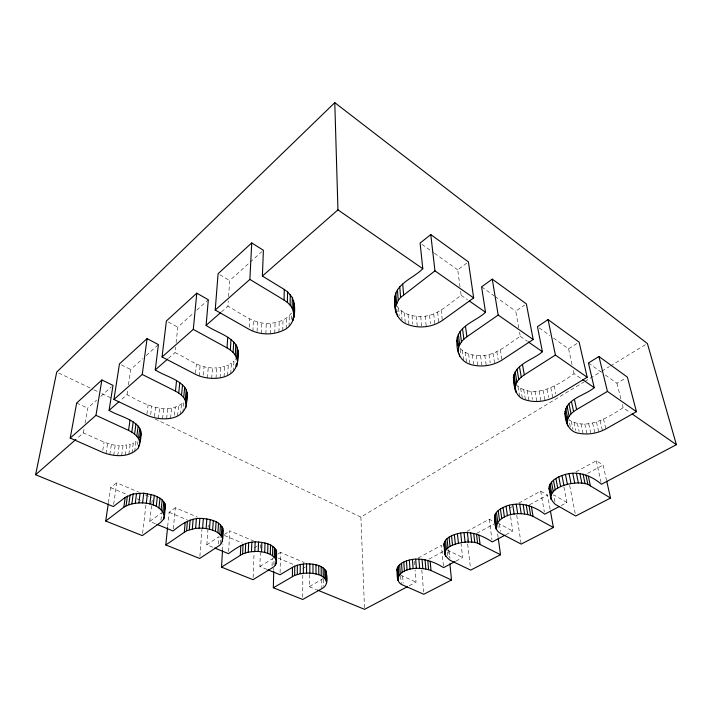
<?xml version="1.0" encoding="UTF-8"?>
<svg xmlns="http://www.w3.org/2000/svg" width="712" height="712" viewBox="0 0 712 712"><rect width="100%" height="100%" fill="white"/><g stroke="black" fill="none" stroke-linecap="round" stroke-linejoin="round"><path stroke-width="0.53" stroke-dasharray="3.56 2.67" d="M302.733 597.261L302.796 575.1M291.43 319.359L291.519 313.022C286.714 319.563 278.543 322.572 270.702 323.257C254.451 325.046 241.279 313.351 227.92 306.249L228.285 300.9M289.081 326.247L289.241 315.701M286.188 328.597L286.366 318.05M280.101 572.635L280.475 552.405L304.291 562.533M282.771 330.573L282.984 320.026M272.064 566.102L272.242 558.893L274.084 557.532M278.935 332.121L279.184 321.584M273.737 570.446L273.791 568.283M273.924 564.75L274.022 558.537M274.761 333.198L275.055 322.67M270.382 333.795L270.702 323.257M265.887 333.883L266.252 323.346M266.938 569.395L259.88 566.512L260.343 552.557M260.485 548.267L260.628 543.968L257.895 545.712M253.134 577.512L254.077 552.396M261.402 333.474L261.811 322.928M257.085 331.507L257.486 322.011M252.92 331.178L253.401 320.623M249.245 327.235L249.654 318.789M228.632 551.506L229.789 530.867L253.668 541.013M235.458 368.006L235.823 361.74M222.518 550.563L222.918 543.932M233.367 371.459L233.999 361.029L236.01 358.617M230.75 373.586L231.4 363.165L233.999 361.029M220.328 543.621L220.72 537.302M218.575 544.013L219.038 536.652L206.836 544.805L212.746 547.225M227.609 375.375L228.285 364.953L231.4 363.165M224.04 376.773L224.743 366.368L228.285 364.953M228.579 296.619L229.682 280.572L249.414 262.835M220.133 377.76L220.871 367.356L224.743 366.368M206.836 544.805L208.02 528.384M208.091 527.289L208.251 525.1M215.985 378.303L216.76 367.899L220.871 367.356M199.885 556.312L201.941 529.381M211.704 378.392L212.514 367.988L216.76 367.899M207.406 378.028L208.251 367.615C195.978 365.861 186.055 357.522 175.001 352.609L175.606 347.082M203.374 375.135L204.077 366.796M199.182 375.972L200.099 365.541M195.569 373.284L196.423 363.894M173.301 528.883L175.357 507.727L197.446 517.117M182.85 412.453L183.865 402.173C166.724 416.538 143.103 403.499 127.03 394.635L120.497 400.358M167.676 526.426L169.118 512.248L175.357 507.727M180.465 414.384L181.498 404.113M177.573 416.013L178.623 405.742M174.458 415.238L175.321 407.033M170.56 418.193L171.663 407.932M160.93 520.214L161.74 512.693L149.743 521.442L155.83 523.934M176.095 342.659L177.795 327.182L193.468 313.111M166.626 418.692L167.765 408.439M149.743 521.442L151.701 504.39M151.825 503.322L152.199 500.118M162.541 418.781L163.715 408.528M158.411 418.46L159.621 408.198M142.578 533.413L145.987 504.835M154.468 416.698L155.581 407.46M150.695 414.544L151.709 406.329M146.93 414.09L148.105 404.834M137.496 444.733L137.897 441.698M134.657 451.559L136.001 441.449L137.443 440.265M131.978 453.046L133.34 442.944L136.001 441.449M128.854 454.22L130.234 444.119L133.34 442.944M125.374 455.048L126.789 444.947L130.234 444.119M113.653 504.39L116.75 482.816L139.187 492.357M121.636 455.511L123.078 445.418L126.789 444.947M117.729 455.6L119.198 445.498L123.078 445.418M127.03 394.635L127.662 390.265M128.454 384.809L130.67 369.519L142.916 358.528M108.42 502.734L110.636 487.667L116.75 482.816M113.76 455.306L115.255 445.205L119.198 445.498M109.826 454.648L111.357 444.537L104.059 442.161L83.349 432.905L76.763 438.672M106.026 453.633L107.583 443.514M102.777 450.26L104.059 442.161M83.349 432.905L84.105 428.597M85.048 423.213L87.683 408.145L96.672 400.073M100.757 396.397L111.375 386.856M146.174 355.591L158.411 344.599M196.761 310.147L208.313 299.77M250.241 262.096L261.758 251.754M168.415 358.376L175.001 352.609M221.459 311.909L227.92 306.249M460.023 286.856L457.727 269.857L467.508 262.523M396.628 305.573C401.63 313.618 411.714 316.582 420.721 316.466C436.963 316.715 448.783 303.802 461.18 295.355L460.602 291.11M518.781 327.983L515.737 311.188L524.593 305.101M309.266 574.575L309.293 586.724L323.631 578.322M460.032 348.275C465.176 353.9 473.151 355.724 480.511 355.653C496.104 355.813 507.941 344.056 520.294 336.375L519.538 332.175M224.36 534.49L229.789 530.867M254.246 548.035L256.979 546.291M553.473 338.067L568.594 348.844L579.132 342.143M277.733 554.105L280.475 552.405M259.88 566.512L272.242 558.893M515.906 384.631C533.404 400.794 558.947 384.729 574.041 373.667L581.927 379.14M155.091 418.985L360.886 517.108L583.831 382.059M584.783 381.481L600.91 371.708M601.854 371.139L609.445 366.538M610.398 365.968L645.49 344.706M302.814 568.452L305.573 566.814M605.36 375.037L616.939 383.287L625.474 378.241M570.303 426.719L568.852 419.715C586.661 431.187 608.199 417.392 623.116 407.718L630.342 412.729M418.211 558.012L441.413 545.339L443.478 566.556M466.912 531.41L489.215 519.235L492.668 521.042M509.347 508.243L512.195 506.686M518.843 503.055L540.693 491.12L547.555 495.054L550.278 510.192M575.955 471.86L596.282 460.762L603.073 465.034L606.455 479.941M428.998 559.151L443.505 551.302M476.728 533.341L494.181 523.907M529.523 504.799L547.555 495.054M587.614 473.391L603.073 465.034M409.231 585.754L416.031 582.167L415.096 570.045M455.956 561.083L462.622 557.567L461.073 543.674M505.929 534.694L512.765 531.09L510.486 515.853M561.118 505.556L566.903 502.503L563.833 486.652M208.251 367.615L212.514 367.988M111.357 444.537L115.255 445.205M309.293 586.724L316.457 589.661M110.636 487.667L126.923 494.511M137.096 498.792L141.163 500.5M169.118 512.248L187.158 519.831M224.449 535.504L242.32 543.025M278.036 558.03L293.887 564.696M145.301 494.956L151.425 497.554M400.616 575.1L416.031 582.167M76.665 403.037L87.683 408.145M58.722 373.035L92.854 389.304M93.859 389.784L97.873 391.698M101.887 393.611L112.932 398.88M447.225 549.922L462.622 557.567M121.325 364.838L130.67 369.519M497.439 522.795L512.765 531.09M168.29 322.011L177.795 327.182M566.903 502.503L553.669 494.884L555.048 502.343M219.883 274.743L229.682 280.572M461.18 295.355L467.49 299.734M520.294 336.375L527.37 341.288M421.896 244.341L433.546 252.635M434.436 253.267L457.727 269.857M481.597 286.865L494.173 295.827M495.071 296.468L515.737 311.188M539.242 327.929L549.913 335.539M588.441 362.978L601.8 372.501M616.939 383.287L620.971 399.218M622.315 404.532L623.116 407.718M603.491 418.95L605.841 428.953M600.118 420.641L602.432 430.635M596.46 422.02L598.748 432.015M592.615 423.062L594.876 433.047M588.691 423.729L590.693 432.709M596.282 460.762L601.017 482.104M568.594 348.844L572.145 365.034M573.329 370.427L574.041 373.667M584.783 424.005L586.973 433.991M580.983 423.898L583.146 433.884M577.405 423.4L579.114 431.392M574.139 422.519L575.821 430.511M571.255 421.282L572.929 429.283M554.221 385.877L555.858 394.021M550.794 387.711L552.815 397.883M569.68 485.504L575.278 513.815M547.065 389.215L548.649 397.349M543.114 390.336L545.054 400.5M539.046 391.057L540.951 401.221M534.97 391.36L536.848 401.524M530.983 391.226L532.46 399.361M527.209 390.674L529.025 400.847M523.721 389.713L525.509 399.886M540.693 491.12L544.369 512.106M520.623 388.36L522.386 398.542M517.998 386.652L519.573 395.827M500.322 349.699L502.004 360.05M496.86 351.701L498.178 359.978M493.051 353.33L494.653 363.672M516.725 515.194L521.024 543.016M488.975 354.558L490.239 362.826M484.765 355.332L486.296 365.674M480.511 355.653L481.855 364.962M476.319 355.51L477.788 365.852M499.441 524.085L500.474 531.401M497.581 523.845L498.311 529.078M497.643 533.849L498.097 537.142M472.314 354.905L473.605 364.206M468.585 353.837L469.991 364.188M489.215 519.235L491.965 539.758M465.239 352.36L466.609 362.711M462.364 350.482L463.717 360.851M460.166 349.307L460.7 353.455M441.128 309.96L442.348 320.462M467.161 539.669L467.544 542.927M467.668 544.021L470.436 567.936M437.631 312.159L438.823 322.652M433.742 313.939L434.89 324.432M429.55 315.274L430.44 323.666M449.254 551.106L449.984 558.297M425.171 316.119L426.248 326.612M448.444 549.771L449.219 557.327M447.43 551.978L447.946 557.122M420.721 316.466L421.646 325.909M416.306 316.297L417.303 326.79M412.052 315.621L412.809 324.022M408.056 314.455L408.973 324.957M404.416 312.817L405.306 323.328M401.248 310.761L402.022 320.222M421.798 569.965L423.596 592.072M398.631 308.323L399.218 315.692M396.958 309.791L397.127 311.892M414.428 561.225L414.767 565.631M402.654 576.195L403.134 583.244M400.678 576.106L401.212 584.178M360.886 517.108L364.508 608.235M323.649 579.328L323.729 586.403M321.753 579.586L321.851 588.673"/><path stroke-width="1.07" d="M273.337 587.774L294.661 575.403L300.224 573.73L306.587 573.044L306.587 563.824C313.36 563.913 321.575 564.776 325.856 570.712C327.235 576.684 328.677 585.531 321.851 588.673L302.725 599.477L273.337 587.774L273.72 571.531M303.348 573.258L303.374 564.038L306.587 563.824M565.052 413.485C565.497 398.649 585.317 395.516 594.2 387.657L588.441 362.978L598.943 356.498L627.379 377.12L636.448 411.678L605.841 428.953C597.884 433.261 588.477 434.979 579.541 433.385C569.431 432.522 565.008 422.617 565.052 413.485L567.767 425.803M300.224 573.73L300.268 564.518L303.374 564.038M567.117 423.533L565.061 411.082M297.296 574.451L297.358 565.239L300.268 564.518M294.661 575.403L294.732 566.191L297.358 565.239M293.931 317.57L294.216 303.802L292.312 297.483L287.568 291.822L284.275 289.455L262.381 276.06L263.395 250.277L251.728 242.925L218.095 273.684L215.211 310.032L249.138 329.345C259.346 334.898 272.198 335.432 282.771 330.573C293.62 326.408 295.738 314.045 294.216 303.802M292.374 576.542L292.463 567.348L294.732 566.191M294.101 314.384L292.178 308.073L292.312 297.483M293.006 320.667L293.05 317.49M293.513 311.188L293.638 300.598M292.178 308.073L290.122 305.128L290.273 294.528M290.122 305.128L287.39 302.44L287.568 291.822M287.39 302.44L284.061 300.072L284.275 289.455M222.518 550.563L221.512 567.144L253.045 579.693L273.871 566.814L275.268 565.319L275.313 563.254M275.268 565.319C278.196 560.424 273.791 554.799 275.784 549.388C271.868 544.057 264.757 542.615 258.545 542.054C247.171 540.711 237.185 547.154 228.516 553.678L214.721 548.026M276.158 563.726L276.292 557.523M276.318 560.389L276.514 551.052L275.784 549.388M276.514 562.062L276.514 551.052M275.571 558.733L272.527 555.698L272.749 546.327M274.298 557.158L274.512 547.804M272.527 555.698L270.293 554.399L270.542 545.018M270.293 554.399L267.676 553.295L267.935 543.906M267.676 553.295L264.731 552.423L265.015 543.025M264.731 552.423L261.544 551.809L261.856 542.402M261.544 551.809L258.216 551.462L258.545 542.054M221.512 567.144L242.623 553.909L248.274 552.129L254.825 551.399L255.181 541.992M164.374 517.241C161.909 500.856 135.316 499.966 123.852 507.193L105.723 521.033L142.32 535.611L160.707 522.359L163.707 519.084L164.374 517.241L165.46 505.609L164.944 503.66L162.176 499.895L159.995 498.186L154.326 495.365L143.771 493.193L133.171 493.932L125.179 497.412L113.35 506.552L35.6 474.735L56.711 372.073L334.782 102.661L647.395 343.549L676.4 444.688L601.489 484.24C590.239 474.762 576.079 470.009 561.999 475.554C555.609 477.627 545.784 484.116 550.234 491.876M165.46 505.609L164.721 509.4M251.478 551.622L251.852 542.215M248.274 552.129L248.666 542.722M245.293 552.895L245.702 543.496M242.623 553.909L243.05 544.511M240.345 555.129L240.79 545.739M394.724 299.423C394.813 283.768 413.725 278.187 422.786 268.718L420.107 243.059L430.787 234.586L468.398 261.856L473.667 297.928L442.348 320.462C432.754 327.075 419.982 328.713 408.973 324.957C397.83 321.904 393.496 310.049 394.724 299.423L395.311 302.582M395.534 309.969L394.875 296.183M215.211 310.032L249.876 279.424L251.728 242.925M550.474 511.269L553.393 527.494L521.193 544.084L500.767 533.493C494.119 530.547 494.947 522.056 494.52 516.058C495.605 511.919 499.423 509.329 503.037 507.514C517.019 500.643 532.905 504.915 544.742 514.206L559.187 506.579M236.776 366.413C237.817 359.346 239.81 351.123 235.85 344.59C228.605 334.889 215.656 332.095 206.106 325.357L208.313 299.77L196.797 293.166L166.385 320.978L162.051 356.979L195.471 374.325C208.109 380.858 234.141 380.973 236.954 363.28M237.47 363.627L238.039 350.286M495.73 527.361C499.512 512.791 521.139 511.145 533.048 516.36L553.393 527.494M237.434 360.753L235.227 355.074L235.85 344.59M236.687 357.878L237.301 347.403M167.569 527.512L165.798 544.956L199.716 558.466L218.442 546.122C225.117 542.464 221.307 534.098 222.829 528.251C219.394 521.139 210.521 519.262 203.347 518.558C191.706 517.081 181.578 523.872 173.096 531.001L156.854 524.352M222.375 541.36L222.829 528.251M222.598 539.58L223.176 530.066M222.251 537.774L219.866 534.303L220.471 524.753M221.334 536.003L221.922 526.462M235.227 355.074L233.091 352.422L233.741 341.929M219.866 534.303L217.899 532.736L218.513 523.169M233.091 352.422L230.332 350.001L231.008 339.499M217.899 532.736L215.46 531.339L216.101 521.763M230.332 350.001L227.021 347.883L227.724 337.372M215.46 531.339L212.639 530.146L213.288 520.561M212.639 530.146L209.497 529.203L210.174 519.609M209.497 529.203L206.124 528.535L206.827 518.932M165.798 544.956L186.597 530.769L195.622 528.331L202.626 528.162L203.347 518.558M199.084 528.09L199.841 518.478M195.622 528.331L196.396 518.719M192.32 528.865L193.121 519.262M189.285 529.683L190.104 520.089M186.597 530.769L187.434 521.175M184.328 532.087L185.182 522.492M185.814 407.878C186.58 401.132 189.312 393.22 184.711 387.257C177.137 378.41 164.757 376.016 155.252 369.911L158.411 344.599L147.081 338.636L119.456 363.903L113.947 399.45L146.805 415.123C159.025 420.801 181.667 421.575 186.019 405.813M186.215 403.757L186.713 398.604M186.313 405.342L185.245 400.135L186.25 389.802M186.126 402.743L187.123 392.419M162.051 356.979L193.29 329.389L196.797 293.166M185.245 400.135L183.687 397.608L184.711 387.257M183.687 397.608L181.498 395.213L182.539 384.854M163.707 519.084L163.929 516.939M164.16 514.785L164.383 512.631M181.498 395.213L178.721 393.024L179.798 382.656M178.721 393.024L175.446 391.111L176.549 380.733M162.808 511.474L163.84 501.738M163.92 513.388L164.944 503.66M161.126 509.641L162.176 499.895M158.927 507.95L159.995 498.186M156.266 506.437L157.352 496.664M153.205 505.146L154.326 495.365M149.84 504.132L150.989 494.342M146.272 503.402L147.437 493.603M142.578 502.992L143.771 493.193M456.899 340.185C458.314 325.402 476.444 321.041 485.522 312.248L481.597 286.865L492.259 279.148L526.364 303.882L533.181 339.508L502.004 360.05C493.71 365.309 483.368 367.125 473.747 365.247C460.655 363.013 456.312 352.823 456.899 340.185L458.314 345.774M138.885 502.912L140.104 493.104M492.259 279.148L498.186 315.06L466.912 336.758C461.599 340.389 456.971 346.708 458.572 353.446M135.289 503.162L136.535 493.363M138.431 447.803C140.309 441.075 143.45 432.131 138.173 426.088C130.376 417.997 118.495 415.924 109.078 410.361L113.012 385.388L101.878 379.986L76.665 403.037L70.203 438.076L102.466 452.28C113.786 456.793 129.869 458.092 138.431 447.803L138.698 445.774M139.418 445.623L140.754 430.787M131.898 503.74L133.171 493.932M128.801 504.621L130.1 494.822M139.427 440.95L138.448 438.583L139.783 428.41M138.448 438.583L136.82 436.278L138.173 426.088M610.549 498.044L590.417 485.904C580.511 477.441 537.266 488.183 555.44 504.47L575.705 515.995L610.549 498.044L606.695 481.009M123.852 507.193L125.179 497.412M113.947 399.45L142.24 374.468L147.081 338.636M136.82 436.278L134.595 434.106L135.965 423.907M126.095 505.787L127.412 495.997M134.595 434.106L131.818 432.122L133.215 421.913M131.818 432.122L128.578 430.395L130.011 420.169M105.723 521.033L108.26 503.811M140.736 435.486L141.074 433.163M70.203 438.076L95.96 415.336L101.878 379.986M513.432 377.235C515.986 363.334 533.288 359.898 542.402 351.71L537.462 326.666L548.053 319.608L579.132 342.143L587.195 377.262L556.268 396.059C547.11 401.363 535.682 403.108 525.509 399.886C515.354 397.403 513.557 386.127 513.432 377.235L515.319 390.087M186.98 396.726L187.309 395.035M515.168 387.47C515.728 381.979 519.902 377.743 524.317 374.85L555.404 355.039L587.195 377.262M449.868 563.797L451.515 579.986L423.782 594.28L403.268 585.264C396.264 583.173 397.198 575.118 397.002 569.333C397.483 565.737 400.812 563.504 403.811 562.008C416.903 555.823 431.953 560.264 443.576 567.624L455.004 561.59M451.515 579.986L431.009 570.534C421.121 566.779 399.53 566.494 397.732 580.022M237.381 355.973L238.066 353.17M567.126 421.139C568.069 415.942 572.323 412.195 576.622 409.56L607.434 391.404L636.448 411.678M395.694 306.738L398.266 300.384L400.625 297.447L434.961 270.872L430.787 234.586M444.537 547.03C441.743 539.491 451.559 535.139 457.407 533.742C469.68 530.146 482.015 535.344 492.25 541.921L504.95 535.21M500.536 554.728L480.075 544.484C471.255 537.435 430.911 545.997 450.198 560.344L470.694 570.107L500.536 554.728L498.249 538.245M139.757 437.675L140.406 436.216M35.6 474.735L75.944 439.393M109.078 410.361L118.868 401.791M155.252 369.911L167.596 359.097M206.106 325.357L220.649 312.621M262.381 276.06L337.951 209.853L334.782 102.661M292.463 567.348L280.056 574.762L267.952 569.814M407.291 586.777L364.553 609.338L317.481 590.079M306.587 573.044C313.672 573.187 325.562 574.121 326.639 582.968M254.825 551.399L258.216 551.462M202.626 528.162L206.124 528.535M95.96 415.336L128.578 430.395M142.24 374.468L175.446 391.111M193.29 329.389L227.021 347.883M249.876 279.424L284.061 300.072M337.951 209.853L422.786 268.718M469.288 300.989L485.522 312.248M528.251 341.893L542.402 351.71M582.808 379.745L594.2 387.657M632.149 413.983L676.4 444.688M434.961 270.872L473.667 297.928M498.186 315.06L533.181 339.508M513.592 379.861L514.429 382.353M494.422 517.9L494.884 519.662M598.943 356.498L607.434 391.404M574.451 399.459L576.622 409.56M588.352 476.212L590.417 485.904M571.451 401.506L573.596 411.607M585.914 475.002L587.97 484.703M568.959 403.757L571.077 413.85M583.057 474.085L585.086 483.795M567.037 406.151L569.128 416.226M548.053 319.608L555.404 355.039M579.844 473.489L581.855 483.199M565.72 408.608L567.802 418.683M576.382 473.231L578.366 482.941M572.76 473.311L574.717 483.03M569.084 473.738L571.015 483.448M565.462 474.495L567.366 484.204M561.999 475.554L563.877 485.264M558.787 476.898L560.638 486.599M555.912 478.473L557.736 488.165M553.464 480.244L555.271 489.918M551.506 482.149L553.286 491.814M550.082 484.142L551.853 493.799M549.237 486.163L550.99 495.81M548.979 488.165L551.061 499.708M522.483 364.571L524.317 374.85M519.475 366.805L521.282 377.075M517.019 369.252L518.799 379.523M515.159 371.86L516.921 382.122M513.957 374.548L515.702 384.792M514.776 384.391L515.123 386.438M515.47 388.476L516.156 392.561M531.463 506.846L533.048 516.36M529.034 505.734L530.6 515.257M526.204 504.897L527.752 514.429M523.071 504.354L524.602 513.886M519.716 504.114L521.22 513.655M516.236 504.194L517.713 513.744M512.729 504.594L514.18 514.135M509.294 505.298L510.727 514.838M506.036 506.277L507.442 515.808M503.037 507.514L504.425 517.046M500.394 508.964L501.755 518.487M498.16 510.602L499.504 520.107M496.415 512.355L497.741 521.851M495.196 514.189L496.504 523.676M494.52 516.058L496.193 529.114M465.497 326.318L466.912 336.758M462.497 328.757L463.886 339.197M460.086 331.445L461.447 341.867M458.332 334.293L459.667 344.715M457.255 337.239L458.581 347.643M459.365 354.078L459.632 356.151M478.909 535.139L480.075 544.484M476.479 534.125L477.627 543.478M473.694 533.35L474.824 542.713M470.632 532.852L471.744 542.215M467.375 532.638L468.469 542.01M464.019 532.718L465.096 542.09M460.673 533.092L461.714 542.464M457.407 533.742L458.43 543.114M454.336 534.659L455.342 544.013M451.533 535.798L452.52 545.152M449.085 537.142L450.046 546.496M447.056 538.655L447.999 547.991M445.49 540.274L446.424 549.602M444.439 541.974L445.365 551.284M445.045 552.183L445.454 556.303M443.932 543.701L444.884 554.684M397.002 569.333L397.154 570.908M430.208 561.359L431.009 570.534M427.787 560.424L428.579 569.6M402.725 284.186L403.624 294.768M425.037 559.712L425.812 568.906M399.752 286.865L400.625 297.447M422.047 559.258L422.803 568.452M397.421 289.82L398.266 300.384M418.887 559.062L419.626 568.265M395.783 292.952L396.611 303.517M397.287 314.001L397.456 316.11M415.657 559.143L416.369 568.345M395.801 308.91L396.13 313.12M412.444 559.49L413.138 568.692M409.338 560.104L410.014 569.288M406.436 560.949L407.086 570.134M403.811 562.008L404.443 571.193M401.532 563.263L402.155 572.43M399.672 564.661L400.278 573.819M398.284 566.165L398.871 575.314M398.213 578.491L398.346 580.511M397.385 567.74L397.972 576.88M326.443 572.261L326.577 581.401M325.856 570.712L325.98 579.862M324.761 569.226L324.877 578.393M323.168 567.856L323.275 577.032M321.139 566.636L321.237 575.821M318.718 565.604L318.798 574.798M315.968 564.785L316.03 573.988M312.977 564.207L313.013 573.418M309.818 563.886L309.836 573.098"/></g></svg>
